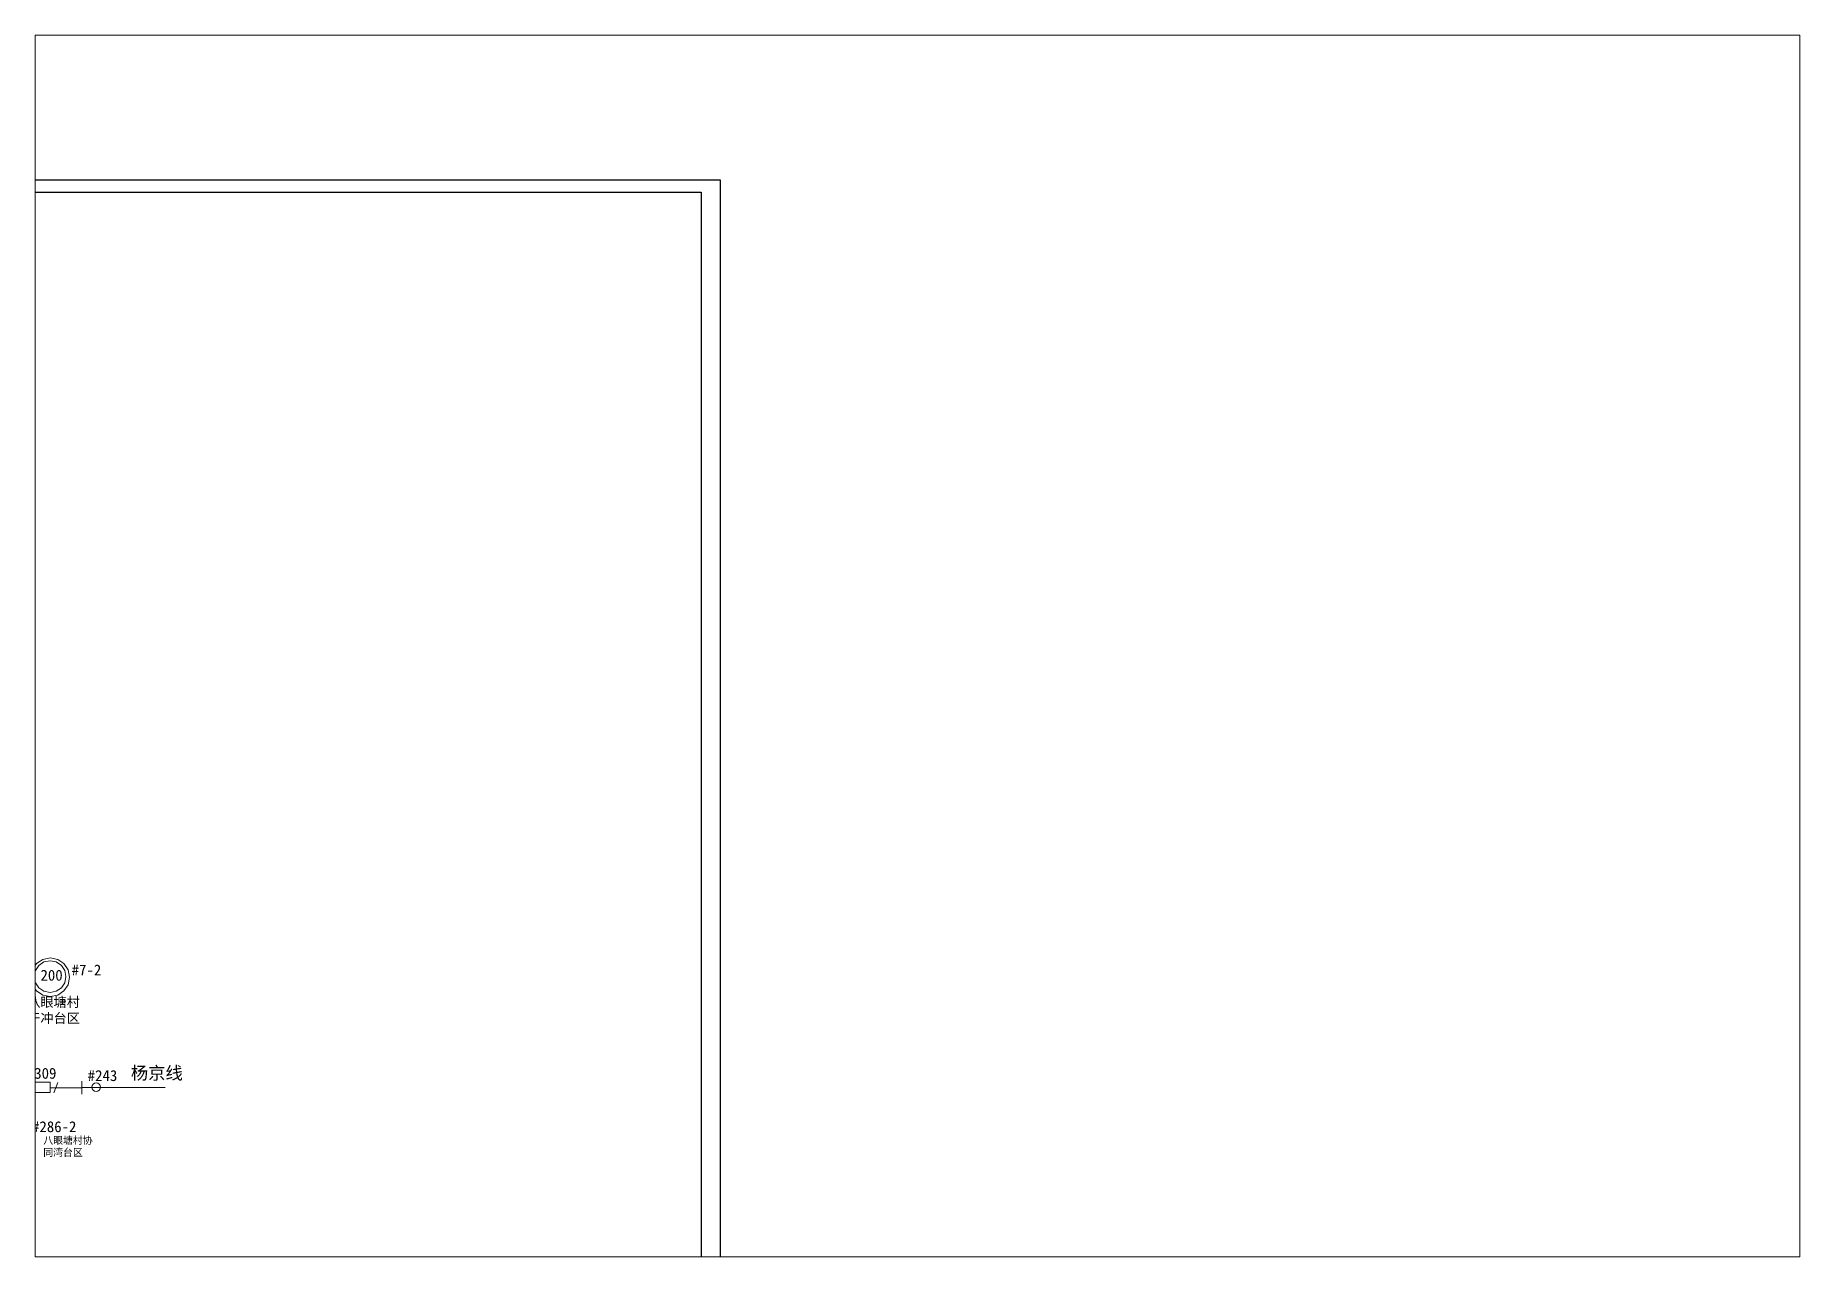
# Paper-space layout '布局1' of a CAD drawing. Header units: millimetres. Extents: x 1.11 to 10.01, y 0.77 to 6.93.
# The model-space entities are those that its viewports show. They can reach past a viewport. Long polylines and large blocks are cut down to what shows.
import ezdxf

# ---------------------------------------------------------------- set-up
doc = ezdxf.new("R2010")
doc.units = ezdxf.units.MM
doc.header["$MEASUREMENT"] = 0
doc.layers.add('图层2', color=7, linetype='Continuous', lineweight=20)
doc.layers.add('边框层', color=7, linetype='Continuous', lineweight=30)

msp = doc.modelspace()

# ---------------------------------------------------------------- linework, layer by layer
at = {"linetype": 'Continuous'}
for points in [[(-2173.7, 698.9), (717.9, 698.9), (717.9, -769.3), (-2173.7, -769.3)], [(-2155.5, 688.5), (702.3, 688.5), (702.3, -756.3), (-2155.5, -756.3)]]:
    msp.add_lwpolyline(points, close=True, dxfattribs=at)
at = {"layer": '图层2', "color": 0}
for p, q in [((99.8, 39.1), (146.9, 39.1)), ((189.6, -58.1), (189.6, -47.3))]:
    msp.add_line(p, q, dxfattribs=at)
at = {"layer": '图层2'}
for p, q in [((189.5, -52.9), (162.9, -52.9)), ((169.7, -48.6), (166.4, -57.2))]:
    msp.add_line(p, q, dxfattribs=at)
at = {"layer": '图层2', "color": 1}
msp.add_line((189.6, -52.7), (258.4, -52.7), dxfattribs=at)
at = {"layer": '图层2'}
msp.add_lwpolyline([(141.1, -48.3), (163.3, -48.3), (163.3, -56.8), (141.1, -56.8)], close=True, dxfattribs=at)
at = {"layer": '图层2', "color": 0}
for centre, radius in [((163.4, 38.6), 16), ((163.3, 39.2), 13.1), ((135, -96.8), 16), ((135, -96.8), 13.1)]:
    msp.add_circle(centre, radius, dxfattribs=at)
at = {"layer": '图层2', "color": 1}
msp.add_circle((201.4, -52.3), 3.55, dxfattribs=at)

# ---------------------------------------------------------------- texts
at = {"layer": '边框层', "color": 0, "attachment_point": 1}
for s, insert, char_height, width in [('{\\fSimSun|b0|i0|c134|p2;#7-1}', (122.7, 49.3), 9, 34.952), ('{\\fSimSun|b0|i0|c134|p2;200}', (155.3, 44.8), 9, 34.952), ('{\\fSimSun|b0|i0|c134|p2;八眼塘村干冲台区}', (144.3, 22.1), 8, 51.195), ('{\\fSimSun|b0|i0|c134|p2;#309}', (144, -36.4), 9, 34.952), ('{\\fSimSun|b0|i0|c134|p2;#286-2}', (148.3, -80.6), 9, 34.952), ('{\\fSimSun|b0|i0|c134|p2;100}', (126.4, -91.8), 9, 34.952), ('{\\fSimSun|b0|i0|c134|p2;八眼塘村协同湾台区}', (157.6, -93.4), 6, 44.445)]:
    msp.add_mtext(s, dxfattribs=dict(at, insert=insert, char_height=char_height, width=width))
at = {"layer": '边框层', "insert": (181.1, 49.1), "char_height": 9, "width": 34.952, "attachment_point": 1}
msp.add_mtext('{\\fSimSun|b0|i0|c134|p2;#7-2}', dxfattribs=at)
at = {"layer": '边框层', "color": 1, "attachment_point": 1}
for s, insert, char_height, width in [('{\\fSimSun|b0|i0|c134|p2;#243}', (194.4, -38.3), 9, 34.952), ('{\\fSimSun|b0|i0|c134|p2;杨京线}', (230.1, -35.4), 10.5, 83.397)]:
    msp.add_mtext(s, dxfattribs=dict(at, insert=insert, char_height=char_height, width=width))

psp = doc.layouts.new('布局1')

# ---------------------------------------------------------------- viewports
at = {"layer": '图层2', "color": 7}
psp.add_viewport(center=(5.5638, 3.8521), size=(8.902, 6.163334), view_center_point=(881.2434, 312.8534), view_height=1011.171955, dxfattribs=at)

doc.saveas('drawing.dxf')
